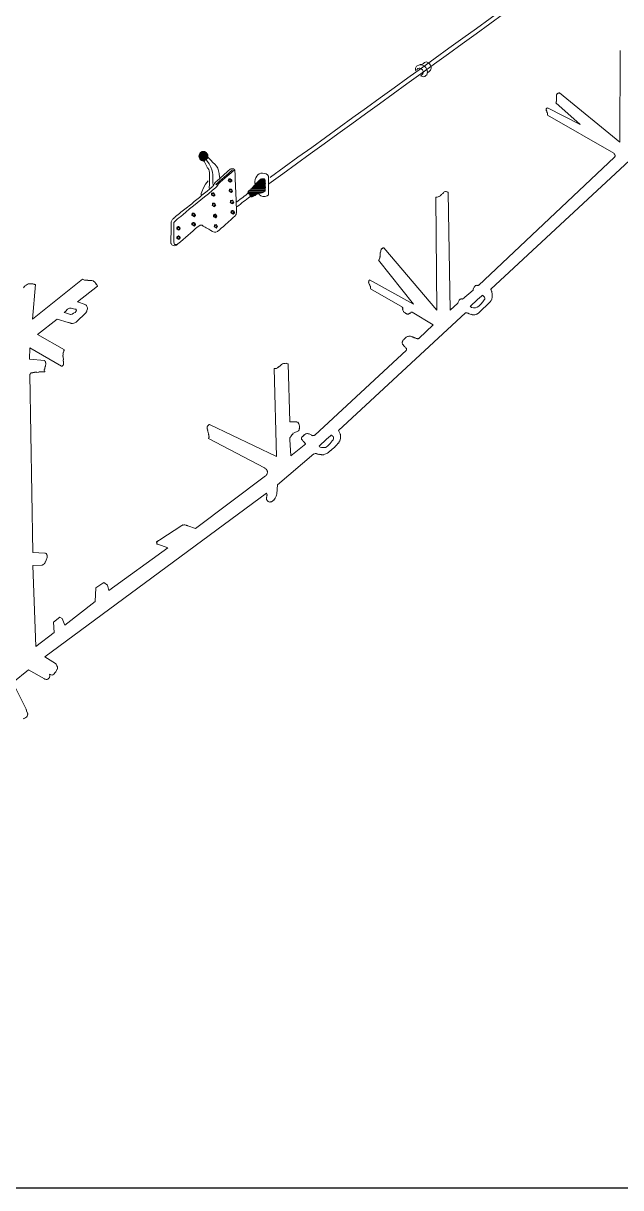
# Model space of a CAD drawing. Extents: x 0 to 593, y 0 to 274.
# Drawn here: x 113.7 to 183.6, y 0 to 136.5 of the extents above; entities that cross this region are included whole.
import ezdxf

# ---------------------------------------------------------------- set-up
doc = ezdxf.new("R2010")
doc.units = 0
doc.header["$LTSCALE"] = 0.3
doc.header["$MEASUREMENT"] = 0
doc.layers.add('1', color=1, linetype='CONTINUOUS')
doc.layers.add('TB Border', color=9, linetype='CONTINUOUS')

msp = doc.modelspace()

# ---------------------------------------------------------------- linework, layer by layer
at = {"layer": '1', "color": 41, "lineweight": 13}
for points in [[(142.41, 117.66), (142.44, 117.66, -0.000077), (245.94, 192.59), (245.97, 192.59)], [(142.57, 118.39), (142.63, 118.44, -0.000109), (245.52, 192.84), (245.54, 192.86)], [(132.61, 114.7), (133.4, 115.33, -0.008682), (135.8, 117.29), (135.86, 117.33), (135.89, 117.38), (135.91, 117.38), (135.93, 117.42), (136, 117.53), (136.08, 117.69), (136.15, 117.8), (136.24, 117.89), (136.35, 117.98), (137.55, 119.05), (137.72, 119.22), (137.84, 119.31), (137.9, 119.36), (137.99, 119.4), (138.08, 119.43), (138.26, 119.43), (138.32, 119.4), (138.39, 119.34), (138.43, 119.27), (138.46, 119.2), (138.46, 119.05), (138.48, 118.87, 0.006698), (138.62, 115.52), (138.62, 115.19), (138.65, 114.9)], [(140.24, 116.14), (140.22, 116.14, 0.003596), (138.73, 114.99), (138.71, 114.96)], [(135.79, 112.09), (135.77, 112.11), (135.74, 112.11), (135.74, 112.14), (135.65, 112.18), (135.54, 112.25), (135.39, 112.34), (135.08, 112.49), (134.97, 112.56), (134.88, 112.62), (134.83, 112.64), (134.74, 112.71), (134.61, 112.8), (134.48, 112.82), (134.39, 112.8), (134.3, 112.75), (134.19, 112.69), (134.17, 112.67), (134.14, 112.67, -0.006003), (131.79, 110.62), (131.68, 110.53), (131.64, 110.46), (131.62, 110.46), (131.51, 110.42), (131.42, 110.39), (131.22, 110.42), (131.06, 110.5), (131.02, 110.59), (131, 110.66), (130.97, 110.7), (130.97, 111.13), (130.99, 112.12), (130.99, 112.97), (131.01, 113.1), (131.01, 113.21), (131.06, 113.37), (131.14, 113.5), (131.21, 113.57), (131.3, 113.64), (131.32, 113.66), (131.37, 113.68)]]:
    msp.add_lwpolyline(points, format="xyb", dxfattribs=at)
for points in [[(176.49, 128.31), (183.55, 122.54), (183.59, 133.26)], [(183.56, 133.26), (183.63, 133.26)], [(161.45, 131.21), (161.43, 131.32), (161.36, 131.56), (161.21, 131.76), (161.12, 131.85), (160.9, 131.94), (160.79, 131.92), (160.7, 131.87), (160.65, 131.87), (160.63, 131.83), (160.56, 131.78), (160.43, 131.67), (160.36, 131.63), (160.16, 131.63), (159.99, 131.58), (159.81, 131.49), (159.74, 131.43), (159.61, 131.2), (159.59, 131.07), (159.59, 130.94), (159.61, 130.94), (159.63, 130.96), (159.79, 131.07), (159.85, 131.14), (159.9, 131.16), (159.9, 131.18), (159.94, 131.18), (160.03, 131.2), (160.12, 131.2), (160.28, 131.14), (160.41, 131.01), (160.5, 130.85), (160.52, 130.7), (160.5, 130.61), (160.46, 130.54), (160.43, 130.52), (160.43, 130.5), (160.41, 130.5), (160.37, 130.45), (160.26, 130.36), (160.21, 130.32), (160.39, 130.23), (160.57, 130.21), (160.7, 130.25), (160.83, 130.34), (160.92, 130.45), (160.97, 130.54), (160.97, 130.59), (160.99, 130.63), (160.99, 130.65), (161.05, 130.7), (161.17, 130.79)], [(176.36, 128.31), (176.34, 128.31), (176.29, 128.29)], [(176.43, 128.29), (176.36, 128.29)], [(176.47, 128.31), (176.43, 128.31)], [(175.05, 126.56), (178.88, 124.63), (176.05, 127.14)], [(176.03, 127.14), (176.05, 127.16), (176.07, 127.2), (176.1, 127.23), (176.1, 127.25)], [(176.1, 127.27), (176.1, 127.29), (176.12, 127.31)], [(176.14, 128.09), (176.12, 128.05), (176.12, 128.03)], [(176.12, 127.54), (176.12, 127.65)], [(176.12, 127.38), (176.12, 127.47)], [(176.12, 127.29), (176.14, 127.34), (176.14, 127.36)], [(176.16, 128.14), (176.16, 128.11), (176.14, 128.09)], [(176.14, 128.03), (176.14, 127.94)], [(176.14, 127.94), (176.14, 127.8)], [(176.14, 127.8), (176.14, 127.65)], [(176.14, 127.47), (176.14, 127.54)], [(176.18, 128.2), (176.16, 128.18), (176.16, 128.14)], [(176.32, 128.27), (176.25, 128.25), (176.18, 128.18)], [(174.94, 126.49), (174.92, 126.47), (174.9, 126.42)], [(174.9, 126.45), (174.9, 126.4)], [(174.9, 126.4), (174.9, 126.36)], [(174.92, 126.36), (174.92, 126.33), (174.94, 126.31)], [(174.92, 126.31), (174.92, 126.29), (174.94, 126.27)], [(174.92, 126.27), (174.94, 126.22), (174.97, 126.2)], [(174.97, 126.51), (174.97, 126.49), (174.94, 126.49)], [(174.99, 126.51), (174.97, 126.49)], [(174.97, 126.2), (174.99, 126.16), (174.99, 126.14)], [(175.03, 126.53), (174.99, 126.53)], [(175.03, 126.02), (175.01, 126.07), (174.99, 126.11)], [(175.03, 125.96), (175.03, 126), (175.01, 126.02)], [(175.08, 126.53), (175.03, 126.53)], [(175.08, 125.89), (175.06, 125.91), (175.06, 125.96)], [(175.08, 125.8), (175.08, 125.85), (175.08, 125.87), (175.06, 125.89)], [(175.06, 125.69), (175.08, 125.71), (175.08, 125.76)], [(182.84, 121.25), (175.06, 125.69)], [(175.08, 125.74), (175.08, 125.78)], [(186.83, 122.39), (168.42, 105.31)], [(134.26, 121.06), (134.23, 120.9), (134.26, 120.75)], [(134.81, 120.37), (134.83, 120.33), (134.88, 120.22), (134.97, 120.08), (135.06, 119.93), (135.21, 119.62), (135.26, 119.51), (135.28, 119.49), (135.39, 119.33), (135.44, 119.17), (135.48, 119), (135.48, 118.73)], [(135.1, 120.48), (135.12, 120.44)], [(135.21, 120.62), (135.28, 120.75), (135.3, 120.91), (135.28, 121.06), (135.21, 121.19)], [(135.3, 120.77), (135.34, 120.73)], [(182.93, 120.78), (166.98, 105.75), (166.94, 105.78), (166.91, 105.78)], [(182.97, 121.03), (182.97, 121.05), (182.95, 121.07), (182.95, 121.09), (182.93, 121.11), (182.91, 121.14), (182.88, 121.16), (182.86, 121.2), (182.84, 121.23)], [(182.86, 121.23), (182.84, 121.23)], [(182.93, 120.78), (182.95, 120.8), (182.97, 120.85), (182.97, 120.87), (183, 120.91), (183, 121.03)], [(138.17, 119.27), (138.15, 119.27)], [(138.19, 119.09), (138.28, 119.18), (138.37, 119.25), (138.41, 119.29)], [(142.22, 116.26), (142.39, 116.37), (142.39, 117.06), (142.41, 117.46), (142.41, 118.57), (142.26, 118.73), (142.1, 118.81), (141.92, 118.88)], [(135.31, 118), (135.02, 117.6), (134.78, 117.17), (134.58, 116.73), (134.51, 116.53), (134.49, 116.35)], [(135.91, 117.4), (135.91, 117.38)], [(136.24, 117.58), (136.22, 117.58), (136.22, 117.56), (136.24, 117.56), (136.37, 117.53), (136.42, 117.51), (136.44, 117.51)], [(136.22, 117.22), (136.35, 117.36), (136.42, 117.47)], [(136.64, 118.42), (136.64, 118.4)], [(137.99, 117.89), (137.95, 117.85), (137.86, 117.89), (137.84, 117.89), (137.82, 117.91), (137.77, 117.94), (137.75, 117.96), (137.77, 118.05), (137.77, 118.07), (137.79, 118.11), (137.79, 118.16), (137.82, 118.16), (137.9, 118.18), (137.99, 118.18), (138.02, 118.2), (138.02, 118.16)], [(140.73, 117.48), (140.62, 117.34), (140.53, 117.23)], [(140.84, 117.54), (140.79, 117.5), (140.75, 117.46)], [(140.81, 117.57), (141.17, 117.92), (141.35, 118.1)], [(140.81, 117.94), (140.81, 117.77), (140.84, 117.59)], [(141.52, 118.24), (141.44, 118.17), (141.35, 118.12)], [(141.68, 118.26), (141.55, 118.21)], [(141.79, 118.26), (141.66, 118.26)], [(141.92, 118.19), (141.88, 118.24), (141.81, 118.26)], [(141.99, 118.08), (141.97, 118.15), (141.95, 118.19)], [(141.99, 117.9), (141.99, 118.01), (141.99, 118.08)], [(142.01, 117.37), (142.01, 117.5), (141.99, 117.64)], [(142.01, 117.9), (142.01, 117.77), (142.04, 117.64)], [(142.04, 117.19), (142.04, 117.28), (142.01, 117.37)], [(135.46, 117.22), (135.46, 117.15)], [(140, 116.7), (139.97, 116.68), (139.97, 116.65)], [(140.04, 116.79), (140.02, 116.77), (140, 116.72)], [(140, 116.63), (140, 116.57)], [(140.08, 116.5), (140.04, 116.52), (140, 116.52)], [(140.02, 116.59), (140.02, 116.57), (140.04, 116.54)], [(140.08, 116.81), (140.06, 116.79), (140.04, 116.77)], [(140.13, 116.65), (140.06, 116.61)], [(140.33, 117.01), (140.17, 116.9), (140.13, 116.88), (140.08, 116.83)], [(140.22, 116.34), (140.22, 116.37), (140.2, 116.39), (140.15, 116.43), (140.08, 116.48)], [(140.24, 116.23), (140.24, 116.28), (140.22, 116.32)], [(140.29, 116.26), (140.29, 116.21), (140.31, 116.17)], [(140.31, 117.03), (140.35, 117.06), (140.39, 117.1)], [(140.31, 116.17), (140.31, 116.14), (140.33, 116.14)], [(140.33, 116.14), (140.4, 116.14)], [(140.4, 116.14), (140.44, 116.17), (140.49, 116.17)], [(140.42, 117.08), (140.46, 117.1), (140.48, 117.14)], [(140.46, 117.14), (140.48, 117.17), (140.5, 117.21)], [(140.51, 116.17), (140.57, 116.19), (140.64, 116.23)], [(140.62, 116.23), (140.68, 116.26), (140.75, 116.3)], [(140.77, 116.28), (140.84, 116.3), (140.91, 116.35)], [(140.91, 116.37), (141.13, 116.5)], [(141.13, 116.48), (141.19, 116.5), (141.24, 116.55), (141.28, 116.41)], [(141.24, 116.55), (141.44, 116.57), (141.64, 116.61), (141.82, 116.7), (141.99, 116.82)], [(141.97, 116.82), (141.99, 116.82)], [(141.99, 116.93), (142.02, 116.97), (142.02, 117.04)], [(141.99, 116.86), (142.02, 116.88), (142.02, 116.9)], [(141.99, 116.84), (141.99, 116.86), (142.02, 116.88)], [(142.02, 117.04), (142.01, 117.19)], [(155.89, 110.14), (162.12, 102.85), (162, 116.09)], [(162, 116.11), (162.16, 116.11), (162.25, 116.13), (162.33, 116.16), (162.4, 116.18), (162.45, 116.22), (162.51, 116.29)], [(162.51, 116.27), (162.56, 116.31), (162.58, 116.36)], [(162.6, 116.36), (162.65, 116.4), (162.69, 116.42)], [(162.8, 116.53), (162.73, 116.49), (162.69, 116.42)], [(162.89, 116.62), (162.84, 116.58), (162.8, 116.53)], [(162.93, 116.69), (162.91, 116.67), (162.87, 116.62)], [(163, 116.73), (162.98, 116.71), (162.96, 116.69)], [(163.11, 116.76), (163.02, 116.71)], [(163.22, 116.76), (163.11, 116.76)], [(163.31, 116.71), (163.22, 116.76)], [(163.38, 116.67), (163.29, 116.71)], [(164.56, 103.66), (163.68, 102.86), (163.42, 116.65), (163.4, 116.67), (163.35, 116.69)], [(138.13, 115.74), (138.15, 115.74), (138.18, 115.72), (138.2, 115.67), (138.22, 115.61), (138.24, 115.56), (138.27, 115.54), (138.2, 115.47), (138.18, 115.47), (138.16, 115.43), (138.11, 115.41), (138.09, 115.38), (138.02, 115.43), (138, 115.45), (137.96, 115.47), (137.91, 115.49), (137.93, 115.58)], [(138.69, 115.54), (138.62, 115.5), (138.62, 115.47)], [(131.68, 113.5), (131.88, 113.66), (132.12, 113.84), (132.39, 114.08), (132.72, 114.35)], [(138.4, 113.83), (138.29, 113.74), (138.16, 113.63), (138.14, 113.59), (138.12, 113.59), (138.09, 113.56)], [(131.3, 112.68), (131.3, 112.9)], [(136.72, 112.34), (136.68, 112.27), (136.65, 112.25)], [(131.64, 110.55), (131.51, 110.53), (131.4, 110.55), (131.33, 110.64)], [(155.45, 109.1), (155.47, 109.14), (155.47, 109.19), (155.47, 109.3)], [(155.49, 109.59), (155.49, 109.3)], [(155.53, 109.81), (155.53, 109.77), (155.51, 109.72)], [(155.53, 109.72), (155.51, 109.65), (155.51, 109.59)], [(155.56, 109.9), (155.53, 109.85), (155.53, 109.81)], [(155.62, 110.03), (155.6, 109.99), (155.58, 109.92)], [(155.73, 110.1), (155.67, 110.05), (155.62, 110.01)], [(155.82, 110.1), (155.78, 110.1), (155.73, 110.08)], [(155.87, 110.14), (155.82, 110.14), (155.8, 110.12)], [(155.91, 110.14), (155.87, 110.14)], [(155.29, 108.72), (159.37, 103.56), (154.23, 106.39), (154.23, 106.37), (154.21, 106.37)], [(155.27, 108.74), (155.34, 108.79), (155.38, 108.85)], [(155.38, 108.83), (155.43, 108.92)], [(155.4, 108.92), (155.42, 108.97), (155.42, 108.99)], [(155.45, 109.01), (155.45, 109.05), (155.47, 109.1)], [(115.09, 105.87), (114.76, 101.8), (120.59, 106.48)], [(120.59, 106.5), (120.68, 106.44), (120.77, 106.39), (120.84, 106.37), (120.9, 106.35)], [(113.69, 105.46), (113.78, 105.6)], [(113.84, 105.66), (113.82, 105.62), (113.78, 105.58)], [(114, 105.8), (113.91, 105.75), (113.84, 105.66)], [(114.22, 105.91), (114.11, 105.86), (114, 105.8)], [(114.31, 105.95), (114.26, 105.93), (114.22, 105.93)], [(114.46, 105.95), (114.4, 105.95), (114.33, 105.93)], [(114.6, 105.95), (114.44, 105.95)], [(114.78, 105.93), (114.69, 105.93), (114.6, 105.95)], [(114.95, 105.89), (114.86, 105.91), (114.75, 105.93)], [(115.09, 105.85), (115, 105.87), (114.93, 105.89)], [(120.91, 103.53), (120.02, 103.84), (122.35, 105.66), (122.35, 105.69), (122.33, 105.71)], [(120.88, 106.37), (120.93, 106.35), (120.95, 106.35), (121.06, 106.35), (121.24, 106.35)], [(121.41, 106.33), (121.24, 106.33)], [(121.57, 106.33), (121.44, 106.33)], [(121.72, 106.31), (121.66, 106.31), (121.59, 106.33)], [(122.1, 106.08), (122.01, 106.17), (121.92, 106.22), (121.84, 106.28), (121.72, 106.31)], [(122.19, 105.95), (122.13, 106.02), (122.08, 106.08)], [(122.26, 105.84), (122.21, 105.89), (122.17, 105.95)], [(122.35, 105.73), (122.3, 105.8), (122.28, 105.86)], [(154.17, 106.3), (154.14, 106.25), (154.12, 106.19)], [(154.12, 106.19), (154.12, 106.1)], [(154.12, 106.1), (154.14, 106.08), (154.14, 106.03)], [(154.19, 106.37), (154.17, 106.34), (154.14, 106.3)], [(154.14, 106.03), (154.14, 105.99), (154.17, 105.97)], [(154.17, 105.94), (154.19, 105.92), (154.19, 105.88)], [(154.21, 105.9), (154.23, 105.88), (154.23, 105.83)], [(154.32, 105.39), (154.35, 105.43), (154.35, 105.48), (154.35, 105.54), (154.32, 105.57), (154.32, 105.59), (154.32, 105.63), (154.3, 105.65), (154.28, 105.7), (154.28, 105.72), (154.26, 105.79), (154.23, 105.83)], [(158.08, 103.22), (154.35, 105.37)], [(166.36, 105.2), (165.12, 104.13), (165.1, 104.15)], [(166.4, 105.44), (166.38, 105.33), (166.36, 105.2)], [(166.54, 105.64), (166.47, 105.55), (166.43, 105.46)], [(166.8, 105.77), (166.71, 105.75), (166.65, 105.73), (166.58, 105.69), (166.54, 105.64)], [(166.94, 105.75), (166.8, 105.75)], [(168.47, 105.22), (168.45, 105.27), (168.42, 105.31)], [(168.51, 105.07), (168.49, 105.14), (168.47, 105.22)], [(168.54, 104.98), (168.54, 105.05), (168.51, 105.09)], [(164.74, 104.02), (164.67, 103.95), (164.59, 103.77), (164.56, 103.66)], [(164.83, 104.13), (164.76, 104.08), (164.74, 104.04)], [(164.9, 104.15), (164.85, 104.13), (164.83, 104.1)], [(164.96, 104.17), (164.92, 104.15), (164.9, 104.15)], [(165.1, 104.15), (165.03, 104.17), (164.94, 104.17)], [(166.16, 103.18), (166.08, 103.24), (166.03, 103.29), (166.89, 104.11), (167.34, 104.51), (167.4, 104.58), (167.43, 104.6), (167.49, 104.58), (167.58, 104.51)], [(168.41, 103.85), (166.97, 102.49)], [(168.38, 103.87), (168.41, 103.89), (168.43, 103.91)], [(168.43, 103.91), (168.45, 103.96), (168.49, 104)], [(168.47, 104), (168.52, 104.07), (168.54, 104.14)], [(168.58, 104.74), (168.54, 105)], [(168.54, 104.11), (168.56, 104.22), (168.58, 104.31)], [(168.58, 104.34), (168.6, 104.54), (168.6, 104.74)], [(119.96, 101.53), (120.96, 102.48), (121, 102.55), (121.07, 102.64)], [(121.02, 103.44), (120.89, 103.53)], [(121.16, 103.22), (121.13, 103.28), (121.11, 103.33), (121.07, 103.4), (121.02, 103.44)], [(121.07, 102.62), (121.11, 102.71), (121.13, 102.77)], [(121.13, 102.82), (121.18, 103)], [(121.18, 102.97), (121.18, 103.11), (121.16, 103.22)], [(165.48, 102.53), (150.59, 88.73), (150.79, 88.37)], [(158.1, 103.18), (158.06, 103.22)], [(158.1, 103.04), (158.1, 103.09)], [(158.1, 102.93), (158.1, 102.89)], [(158.13, 103.09), (158.13, 103.13), (158.13, 103.18)], [(158.13, 103.04), (158.13, 102.98)], [(158.13, 102.98), (158.13, 102.93)], [(158.13, 102.89), (158.13, 102.87)], [(158.13, 102.84), (158.15, 102.78), (158.19, 102.69)], [(158.19, 102.71), (158.22, 102.69), (158.24, 102.64)], [(158.24, 102.62), (158.33, 102.58)], [(158.31, 102.58), (158.35, 102.56), (158.37, 102.53)], [(158.39, 102.53), (158.42, 102.51), (158.44, 102.49)], [(158.44, 102.49), (158.48, 102.47), (158.51, 102.45)], [(158.51, 102.45), (158.55, 102.42), (158.57, 102.42)], [(158.57, 102.42), (158.59, 102.42), (158.64, 102.4)], [(158.64, 102.4), (158.66, 102.38), (158.68, 102.38)], [(158.71, 102.38), (158.75, 102.38)], [(158.75, 102.38), (158.82, 102.38)], [(158.82, 102.42), (158.84, 102.42), (158.88, 102.45)], [(158.88, 102.45), (158.91, 102.47), (158.93, 102.49)], [(158.95, 102.47), (158.97, 102.49), (158.99, 102.51)], [(159.04, 102.54), (158.99, 102.49)], [(159.22, 102.62), (159.15, 102.62), (159.1, 102.6), (159.08, 102.58), (159.06, 102.56)], [(159.08, 102.58), (159.06, 102.58), (159.06, 102.56)], [(159.98, 99.52), (161.68, 101.14), (159.22, 102.62)], [(165.57, 102.55), (165.52, 102.55), (165.48, 102.53)], [(165.72, 102.51), (165.68, 102.51), (165.63, 102.53), (165.61, 102.55), (165.59, 102.55), (165.54, 102.55)], [(165.7, 102.53), (165.9, 102.44), (166.12, 102.35)], [(166.12, 102.38), (166.19, 102.35), (166.26, 102.33)], [(166.7, 102.33), (166.77, 102.38), (166.85, 102.42)], [(166.85, 102.4), (166.92, 102.47), (166.99, 102.51)], [(167.32, 103.62), (167.03, 103.33)], [(118.92, 101.39), (117.65, 101.81), (115.35, 99.98), (118.48, 98.19)], [(118.92, 101.41), (118.98, 101.39), (119.07, 101.37)], [(119.07, 101.37), (119.14, 101.35), (119.21, 101.35)], [(119.23, 101.33), (119.27, 101.3), (119.32, 101.3)], [(119.32, 101.3), (119.45, 101.3)], [(119.45, 101.3), (119.58, 101.33), (119.72, 101.37), (119.85, 101.44), (119.94, 101.53)], [(166.26, 102.31), (166.34, 102.31), (166.41, 102.29)], [(166.41, 102.29), (166.54, 102.29), (166.68, 102.33)], [(158.53, 99.67), (158.4, 99.58)], [(158.67, 99.76), (158.53, 99.67)], [(158.96, 99.8), (158.82, 99.8), (158.76, 99.78), (158.67, 99.76)], [(159.09, 99.78), (159.02, 99.8), (158.96, 99.8)], [(159.25, 99.72), (159.18, 99.74), (159.09, 99.76)], [(159.36, 99.67), (159.31, 99.69), (159.25, 99.72)], [(159.49, 99.58), (159.42, 99.63), (159.36, 99.67)], [(159.51, 99.63), (159.58, 99.61), (159.65, 99.56)], [(118.13, 96.28), (114.44, 98.43), (114.4, 97.09), (116.15, 96.97)], [(158.05, 99.14), (158.05, 98.98)], [(158.05, 98.98), (158.09, 98.89)], [(158.09, 99.2), (158.07, 99.16), (158.07, 99.11)], [(158.14, 99.27), (158.11, 99.25), (158.09, 99.22)], [(158.09, 98.89), (158.09, 98.85), (158.11, 98.83)], [(158.18, 99.36), (158.16, 99.31), (158.14, 99.29)], [(158.14, 98.83), (158.16, 98.78), (158.2, 98.74)], [(158.27, 99.45), (158.22, 99.4), (158.18, 99.34)], [(158.2, 98.71), (158.25, 98.67), (158.29, 98.63)], [(158.31, 99.49), (158.25, 99.43)], [(158.29, 98.63), (158.34, 98.6), (158.38, 98.56)], [(158.4, 99.58), (158.36, 99.54), (158.34, 99.49)], [(158.54, 98.34), (158.54, 98.36), (158.52, 98.38), (158.49, 98.4), (158.47, 98.45), (158.4, 98.49), (158.36, 98.56)], [(158.54, 98.29), (158.54, 98.32), (158.52, 98.34)], [(158.54, 98.2), (158.56, 98.23), (158.56, 98.27)], [(158.58, 98.27), (158.58, 98.29), (158.56, 98.29)], [(159.62, 99.56), (159.69, 99.54), (159.73, 99.52), (159.8, 99.52)], [(159.8, 99.5), (159.85, 99.5), (159.89, 99.5), (159.93, 99.52)], [(159.93, 99.5), (159.96, 99.52)], [(116.24, 96.83), (116.2, 96.9), (116.13, 96.97)], [(118.33, 97.9), (118.33, 97.84), (118.3, 97.77)], [(118.3, 97.57), (118.31, 97.42)], [(118.33, 97.77), (118.33, 97.59)], [(118.35, 96.88), (118.35, 96.95), (118.33, 97.02)], [(118.35, 97.42), (118.35, 97.26), (118.37, 97.15), (118.37, 97.04)], [(118.41, 98.04), (118.37, 97.9)], [(118.48, 98.19), (118.44, 98.13), (118.39, 98.04)], [(147.82, 88.21), (158.54, 98.16)], [(158.54, 98.16), (158.56, 98.16), (158.56, 98.18)], [(114.98, 95.56), (114.89, 95.54), (114.8, 95.54)], [(115.27, 95.59), (115.11, 95.59), (114.98, 95.59)], [(115.49, 95.57), (115.27, 95.56)], [(115.49, 95.61), (115.85, 95.61)], [(115.85, 95.61), (115.96, 95.61)], [(115.93, 95.61), (116.04, 95.61)], [(116.04, 95.61), (116.11, 95.61)], [(116.11, 95.61), (116.13, 95.61), (116.18, 95.63)], [(116.13, 95.88), (116.13, 95.77)], [(116.2, 96.06), (116.18, 96.01), (116.18, 95.97), (116.16, 95.92), (116.16, 95.88)], [(116.16, 95.77), (116.18, 95.7), (116.2, 95.61)], [(116.2, 96.08), (116.24, 96.19), (116.24, 96.23), (116.27, 96.28)], [(116.31, 96.72), (116.26, 96.79), (116.24, 96.83)], [(116.27, 96.28), (116.27, 96.32), (116.29, 96.37)], [(116.31, 96.48), (116.31, 96.61), (116.29, 96.72)], [(116.29, 96.37), (116.29, 96.41), (116.31, 96.48)], [(118.13, 96.3), (118.2, 96.3)], [(118.17, 96.28), (118.22, 96.28)], [(118.22, 96.3), (118.29, 96.35), (118.33, 96.39)], [(118.33, 96.39), (118.35, 96.42), (118.35, 96.44)], [(118.4, 96.68), (118.37, 96.77), (118.37, 96.86)], [(118.37, 96.44), (118.4, 96.48), (118.4, 96.51)], [(118.4, 96.59), (118.4, 96.68)], [(118.4, 96.53), (118.4, 96.59)], [(135.49, 89.46), (143.34, 85.69), (143.07, 96.03)], [(143.07, 96.03), (143.11, 96.03), (143.16, 96.01)], [(143.13, 96.01), (143.24, 96.01), (143.33, 96.03)], [(143.36, 96.06), (143.44, 96.1), (143.49, 96.15), (143.53, 96.17), (143.56, 96.21)], [(143.78, 96.37), (143.58, 96.17)], [(143.93, 96.48), (143.87, 96.44), (143.78, 96.37)], [(144.35, 96.61), (144.24, 96.61), (144.13, 96.59), (144.04, 96.55), (143.93, 96.5)], [(144.49, 96.62), (144.35, 96.61)], [(144.6, 96.57), (144.55, 96.59), (144.49, 96.59)], [(144.69, 96.55), (144.64, 96.55), (144.6, 96.57)], [(144.71, 96.57), (144.9, 89.75), (145.73, 89.76)], [(114.42, 95.32), (114.79, 74.45), (116.21, 74.38)], [(114.51, 95.43), (114.47, 95.36), (114.45, 95.3)], [(114.69, 95.52), (114.67, 95.5), (114.62, 95.5), (114.58, 95.5), (114.56, 95.47), (114.54, 95.45), (114.49, 95.43)], [(114.8, 95.52), (114.74, 95.52), (114.69, 95.5)], [(135.2, 89.2), (135.2, 89.11)], [(135.2, 89.11), (135.2, 89.02)], [(135.36, 89.38), (135.31, 89.33), (135.27, 89.29), (135.25, 89.24), (135.22, 89.18)], [(135.22, 89.04), (135.22, 88.98), (135.25, 88.93)], [(135.22, 88.93), (135.25, 88.84), (135.27, 88.78)], [(135.25, 88.75), (135.27, 88.69), (135.29, 88.64)], [(135.42, 89.42), (135.4, 89.4), (135.36, 89.38)], [(135.47, 89.46), (135.45, 89.46), (135.42, 89.44)], [(145.79, 89.71), (145.75, 89.73), (145.7, 89.73)], [(145.86, 89.69), (145.84, 89.71), (145.81, 89.71)], [(145.9, 89.65), (145.88, 89.67), (145.86, 89.69)], [(145.93, 89.54), (145.88, 89.62)], [(145.88, 88.69), (145.91, 88.71)], [(145.91, 88.71), (145.93, 88.74), (145.93, 88.76)], [(145.97, 89.42), (145.95, 89.49), (145.93, 89.54)], [(145.95, 88.76), (145.95, 88.78), (145.97, 88.8)], [(145.97, 88.78), (145.99, 88.82), (145.99, 88.87)], [(146.04, 89), (146.04, 89.22), (145.99, 89.45)], [(145.99, 88.89), (145.99, 88.94), (146.02, 89)], [(135.27, 88.64), (135.31, 88.55), (135.34, 88.47)], [(135.36, 88.33), (135.36, 88.4), (135.34, 88.47)], [(135.36, 87.8), (135.38, 87.84), (135.38, 87.89)], [(135.4, 88.04), (135.4, 88.13), (135.4, 88.24), (135.38, 88.29), (135.38, 88.33)], [(141.94, 84.37), (135.38, 87.8)], [(135.4, 87.91), (135.43, 87.95), (135.43, 87.98)], [(135.43, 87.95), (135.43, 88.04)], [(144.89, 87.89), (144.89, 87.8)], [(144.89, 87.69), (145.02, 85.76), (146.58, 87.01)], [(144.95, 88), (144.93, 87.93), (144.91, 87.89)], [(144.91, 87.78), (144.91, 87.69)], [(145.04, 88.09), (145, 88.05), (144.95, 87.98)], [(145.04, 88.11), (145.09, 88.16), (145.11, 88.18), (145.11, 88.2), (145.13, 88.25), (145.17, 88.27)], [(145.17, 88.27), (145.2, 88.29), (145.22, 88.31)], [(145.22, 88.29), (145.24, 88.31), (145.26, 88.36)], [(145.24, 88.38), (145.26, 88.4), (145.28, 88.42)], [(145.91, 88.69), (145.31, 88.42)], [(146.26, 87.92), (146.24, 87.89), (146.24, 87.87)], [(146.26, 87.87), (146.24, 87.85), (146.24, 87.83)], [(146.24, 87.83), (146.24, 87.76)], [(146.24, 87.76), (146.26, 87.72), (146.26, 87.69)], [(146.28, 87.94), (146.26, 87.92), (146.26, 87.89)], [(146.26, 87.72), (146.29, 87.69), (146.31, 87.67)], [(146.35, 88), (146.31, 87.98), (146.28, 87.94)], [(146.31, 87.67), (146.33, 87.65), (146.37, 87.6)], [(146.42, 88.09), (146.37, 88.05), (146.33, 88)], [(146.35, 87.6), (146.4, 87.56), (146.42, 87.54)], [(146.49, 87.45), (146.44, 87.47), (146.4, 87.52)], [(146.53, 88.18), (146.48, 88.14), (146.44, 88.09)], [(146.55, 88.23), (146.51, 88.18)], [(146.51, 87.45), (146.6, 87.36), (146.62, 87.36)], [(146.64, 88.27), (146.62, 88.25), (146.57, 88.23)], [(146.62, 87.36), (146.62, 87.34), (146.64, 87.32)], [(146.71, 88.32), (146.66, 88.29), (146.64, 88.27)], [(146.82, 88.38), (146.75, 88.36), (146.71, 88.34)], [(146.95, 88.38), (146.88, 88.38), (146.82, 88.36)], [(147.04, 88.36), (146.97, 88.38), (146.93, 88.38)], [(147.15, 88.34), (147.11, 88.36), (147.06, 88.36)], [(147.22, 88.3), (147.13, 88.34)], [(147.22, 88.32), (147.33, 88.27), (147.42, 88.23)], [(147.39, 88.21), (147.48, 88.16)], [(147.51, 88.16), (147.53, 88.16), (147.57, 88.14)], [(147.57, 88.16), (147.66, 88.16), (147.73, 88.16), (147.77, 88.19), (147.79, 88.19), (147.82, 88.21)], [(150.59, 87.26), (150.62, 87.3), (150.66, 87.35)], [(150.64, 87.37), (150.68, 87.44), (150.73, 87.53)], [(150.73, 87.5), (150.77, 87.66), (150.81, 87.84)], [(150.79, 88.35), (150.79, 88.37)], [(150.79, 88.33), (150.79, 88.35)], [(150.81, 88.28), (150.79, 88.3)], [(150.84, 88.24), (150.84, 88.26), (150.81, 88.28)], [(150.81, 87.84), (150.81, 87.95), (150.84, 88.04)], [(150.84, 88.15), (150.84, 88.24)], [(150.84, 88.04), (150.84, 88.13)], [(147.71, 86.01), (143.46, 82.38), (143.35, 81.31)], [(146.58, 87.03), (146.62, 87.07), (146.64, 87.07), (146.66, 87.09)], [(146.66, 87.27), (146.64, 87.29), (146.64, 87.32)], [(146.64, 87.27), (146.66, 87.27), (146.66, 87.25), (146.66, 87.23), (146.69, 87.23), (146.69, 87.25)], [(146.64, 87.09), (146.66, 87.12)], [(146.69, 87.14), (146.69, 87.18)], [(146.69, 87.12), (146.69, 87.12)], [(146.71, 87.18), (146.71, 87.21)], [(146.71, 87.12), (146.71, 87.14)], [(148.02, 86.03), (147.98, 86.05), (147.93, 86.05), (147.84, 86.05), (147.78, 86.03), (147.71, 85.99)], [(148.15, 86.01), (148.09, 86.03), (148.04, 86.03)], [(148.27, 85.94), (148.13, 85.99)], [(148.27, 85.99), (148.35, 85.94)], [(148.89, 85.92), (149.11, 86.01)], [(149.11, 86.01), (149.2, 86.06), (149.29, 86.1)], [(149.4, 86.17), (149.31, 86.08)], [(149.38, 86.17), (149.53, 86.3), (149.66, 86.41)], [(149.69, 86.39), (149.77, 86.48), (149.86, 86.55)], [(149.84, 86.55), (150.02, 86.68), (150.17, 86.81)], [(150.17, 86.84), (150.37, 87.04), (150.57, 87.26)], [(148.38, 85.97), (148.42, 85.94), (148.47, 85.94)], [(148.47, 85.94), (148.53, 85.92), (148.6, 85.92)], [(148.58, 85.88), (148.73, 85.88), (148.89, 85.9)], [(132.94, 77.58), (133.85, 77.25), (142.06, 83.42)], [(142.1, 84.22), (142.03, 84.26), (141.99, 84.33), (141.96, 84.35), (141.92, 84.37)], [(142.06, 83.42), (142.1, 83.49), (142.17, 83.55), (142.21, 83.6), (142.23, 83.66), (142.25, 83.75), (142.28, 83.82), (142.28, 83.93), (142.25, 84), (142.23, 84.06), (142.19, 84.11)], [(142.21, 84.11), (142.16, 84.17), (142.12, 84.22)], [(142.15, 81.4), (116.2, 62.22), (117.44, 61.42)], [(142.19, 81.27), (142.19, 81.31), (142.17, 81.33), (142.17, 81.35), (142.15, 81.38), (142.13, 81.4)], [(142.17, 80.89), (142.15, 80.87), (142.15, 80.82)], [(142.17, 81.04), (142.19, 81.07), (142.19, 81.11)], [(142.19, 81.04), (142.19, 81), (142.17, 80.93)], [(142.19, 80.93), (142.17, 80.91), (142.17, 80.87)], [(142.17, 80.82), (142.17, 80.78)], [(142.17, 80.78), (142.17, 80.71)], [(142.17, 80.69), (142.17, 80.67), (142.2, 80.64)], [(142.17, 80.64), (142.2, 80.62), (142.2, 80.6)], [(142.19, 81.24), (142.19, 81.29)], [(142.19, 81.09), (142.19, 81.13), (142.22, 81.15)], [(142.22, 81.18), (142.22, 81.24)], [(142.22, 80.58), (142.24, 80.53), (142.28, 80.49)], [(142.86, 80.45), (142.99, 80.58)], [(143.02, 80.58), (143.11, 80.69), (143.17, 80.82)], [(143.19, 80.82), (143.28, 81.05), (143.33, 81.18), (143.35, 81.31)], [(142.28, 80.51), (142.37, 80.42)], [(142.37, 80.42), (142.42, 80.4), (142.48, 80.38), (142.53, 80.36), (142.6, 80.36)], [(142.57, 80.38), (142.66, 80.38), (142.73, 80.4)], [(142.73, 80.4), (142.8, 80.42), (142.86, 80.47)], [(132.23, 77.62), (129.66, 75.93), (129.64, 75.91)], [(132.28, 77.62), (132.26, 77.62), (132.23, 77.6)], [(132.34, 77.67), (132.32, 77.67), (132.3, 77.64)], [(132.41, 77.69), (132.37, 77.69), (132.32, 77.67)], [(132.61, 77.69), (132.5, 77.69), (132.41, 77.67)], [(132.74, 77.67), (132.61, 77.71)], [(132.85, 77.6), (132.79, 77.62), (132.74, 77.64)], [(132.92, 77.56), (132.9, 77.58), (132.85, 77.6)], [(129.42, 75.42), (130.6, 75), (123.68, 69.98), (123.55, 70.63), (123.12, 70.94), (122.15, 70.29), (122.11, 68.69), (118.52, 65.93), (118.23, 66.73), (117.96, 66.86), (117.21, 66.3), (117.28, 65.06), (115.13, 63.43), (114.79, 72.94), (115.86, 72.98), (115.9, 72.98)], [(129.33, 75.73), (129.28, 75.68)], [(129.31, 75.66), (129.31, 75.64), (129.28, 75.62)], [(129.28, 75.62), (129.28, 75.57), (129.31, 75.53)], [(129.31, 75.53), (129.33, 75.5)], [(129.33, 75.48), (129.37, 75.44)], [(129.42, 75.79), (129.4, 75.77), (129.35, 75.75)], [(129.4, 75.75), (129.35, 75.7)], [(129.35, 75.44), (129.4, 75.44), (129.42, 75.42)], [(129.51, 75.84), (129.46, 75.82), (129.44, 75.79)], [(129.62, 75.91), (129.57, 75.88), (129.51, 75.86)], [(116.39, 74.3), (116.36, 74.34), (116.28, 74.38), (116.21, 74.38)], [(116.28, 73.36), (116.32, 73.45), (116.37, 73.56), (116.41, 73.65), (116.43, 73.76)], [(116.43, 74.25), (116.41, 74.27), (116.39, 74.3)], [(116.43, 74.16), (116.43, 74.18), (116.41, 74.23)], [(116.45, 74.1), (116.45, 74.14), (116.43, 74.16)], [(116.43, 73.76), (116.45, 73.87), (116.45, 73.98)], [(116.48, 73.96), (116.48, 74.07)], [(115.92, 72.98), (115.97, 73.01), (116.01, 73.03)], [(116.01, 73.05), (116.1, 73.1)], [(116.08, 73.12), (116.15, 73.16), (116.19, 73.21)], [(116.19, 73.21), (116.23, 73.3), (116.28, 73.36)], [(117.57, 61.26), (117.51, 61.35), (117.44, 61.42)], [(114.01, 56.08), (112.45, 59.23), (114.29, 60.7), (116.14, 59.64), (116.16, 59.64), (116.2, 59.62)], [(117.07, 60.06), (116.73, 60.2)], [(116.78, 60.06), (116.73, 60.2)], [(117.07, 60.09), (117.16, 60.13)], [(117.13, 60.13), (117.24, 60.2), (117.42, 60.38), (117.49, 60.46)], [(117.49, 60.46), (117.58, 60.6), (117.62, 60.75)], [(117.66, 60.98), (117.66, 61.04), (117.62, 61.18), (117.57, 61.24)], [(117.64, 60.75), (117.66, 60.86), (117.66, 60.98)], [(116.2, 59.62), (116.27, 59.6), (116.36, 59.57)], [(116.36, 59.57), (116.45, 59.57), (116.53, 59.6), (116.6, 59.64), (116.67, 59.71), (116.73, 59.77), (116.76, 59.86)], [(116.76, 59.84), (116.78, 59.95), (116.78, 60.04)], [(114.06, 55.9), (114.03, 55.99), (113.99, 56.06)], [(113.68, 54.95), (113.7, 54.95), (113.7, 54.97)], [(113.7, 54.97), (113.73, 54.99), (113.75, 54.99)], [(113.75, 54.99), (113.84, 55.04)], [(113.82, 55.04), (113.88, 55.06), (113.93, 55.08)], [(113.93, 55.1), (113.97, 55.1), (113.99, 55.13)], [(113.99, 55.1), (114.04, 55.15), (114.08, 55.19)], [(114.12, 55.7), (114.1, 55.79), (114.06, 55.9)], [(114.08, 55.22), (114.13, 55.28), (114.15, 55.35)], [(114.17, 55.57), (114.17, 55.64), (114.15, 55.7)], [(114.15, 55.33), (114.17, 55.39), (114.17, 55.46)], [(114.19, 55.48), (114.19, 55.59)]]:
    msp.add_lwpolyline(points, dxfattribs=at)
for points in [[(134.65, 121.44), (134.94, 121.44), (134.59, 121.44)], [(134.65, 121.44), (134.94, 121.44)], [(134.66, 120.37), (134.83, 120.37), (134.68, 120.37)], [(134.66, 120.37), (134.9, 120.37), (134.83, 120.37)], [(134.79, 121.46), (134.83, 121.46), (134.68, 121.46)], [(134.68, 120.37), (134.83, 120.37), (134.79, 120.37)], [(137.95, 118.25), (137.95, 118.23), (137.97, 118.18), (137.99, 118.14), (138.02, 118.09), (138.04, 118.07), (137.97, 118), (137.95, 117.98), (137.93, 117.96), (137.88, 117.91), (137.86, 117.91), (137.79, 117.96), (137.77, 117.96), (137.68, 118), (137.68, 118.03), (137.7, 118.11), (137.7, 118.14), (137.73, 118.18), (137.73, 118.23), (137.75, 118.23), (137.84, 118.25)], [(141.35, 118.1), (141.97, 118.1), (141.32, 118.1)], [(141.35, 118.1), (141.97, 118.1)], [(141.44, 118.17), (141.95, 118.17)], [(141.44, 118.17), (141.95, 118.17)], [(141.52, 118.21), (141.9, 118.21)], [(141.52, 118.21), (141.9, 118.21)], [(141.59, 118.24), (141.88, 118.24), (141.57, 118.24)], [(141.59, 118.24), (141.88, 118.24)], [(141.68, 118.26), (141.83, 118.26), (141.63, 118.26)], [(141.75, 118.26), (141.79, 118.26), (141.68, 118.26)], [(141.68, 118.26), (141.79, 118.26)], [(141.68, 118.26), (141.79, 118.26)], [(141.68, 118.26), (141.83, 118.26)], [(135.95, 116.6), (135.98, 116.58), (136.02, 116.49), (136.04, 116.42), (136, 116.36), (135.98, 116.33), (135.96, 116.31), (135.91, 116.27), (135.89, 116.27), (135.82, 116.31), (135.8, 116.31), (135.76, 116.33), (135.71, 116.36), (135.73, 116.47), (135.73, 116.53), (135.75, 116.58), (135.78, 116.58), (135.87, 116.6)], [(136.04, 116.56), (136.04, 116.51), (136.11, 116.38), (136.13, 116.36), (135.98, 116.2), (135.96, 116.2), (135.89, 116.24), (135.87, 116.24), (135.78, 116.29), (135.78, 116.31), (135.8, 116.4), (135.8, 116.42), (135.82, 116.47), (135.82, 116.51), (135.84, 116.51), (135.93, 116.53), (136, 116.53)], [(138.02, 117.05), (138.04, 117.03), (138.06, 116.98), (138.09, 116.92), (138.11, 116.87), (138.13, 116.85), (138.06, 116.78), (138.04, 116.78), (138.02, 116.74), (137.97, 116.72), (137.95, 116.69), (137.89, 116.74), (137.86, 116.76), (137.82, 116.78), (137.77, 116.8), (137.8, 116.89), (137.8, 116.92), (137.82, 116.98), (137.82, 117), (137.84, 117.03), (137.93, 117.03), (137.95, 117.05)], [(138.11, 116.98), (138.11, 116.96), (138.15, 116.87), (138.17, 116.81), (138.2, 116.78), (138.13, 116.74), (138.04, 116.65), (137.95, 116.67), (137.93, 116.69), (137.89, 116.72), (137.86, 116.74), (137.84, 116.74), (137.86, 116.85), (137.89, 116.92), (137.89, 116.96), (137.91, 116.96), (138, 116.98)], [(139.97, 116.68), (141.82, 116.68)], [(139.97, 116.68), (141.82, 116.68)], [(139.97, 116.61), (141.64, 116.61)], [(139.97, 116.61), (141.66, 116.61), (141.64, 116.61)], [(140, 116.54), (141.37, 116.55)], [(140, 116.54), (141.44, 116.55), (141.37, 116.55)], [(140, 116.54), (141.24, 116.55)], [(140, 116.54), (141.37, 116.55), (141.24, 116.55)], [(140.02, 116.52), (141.19, 116.52), (140.04, 116.52)], [(140.02, 116.52), (141.19, 116.52)], [(140.04, 116.52), (141.19, 116.52), (140.06, 116.52)], [(140.04, 116.52), (141.19, 116.52)], [(140.06, 116.81), (141.99, 116.82)], [(140.06, 116.81), (141.99, 116.82)], [(140.06, 116.81), (141.97, 116.82)], [(140.06, 116.81), (141.99, 116.82), (141.97, 116.82)], [(140.11, 116.83), (142.02, 116.84), (140.08, 116.83)], [(140.08, 116.83), (141.99, 116.84)], [(140.08, 116.83), (142.02, 116.84), (141.99, 116.84)], [(140.11, 116.83), (142.02, 116.84)], [(140.13, 116.48), (141.13, 116.48)], [(140.13, 116.48), (141.13, 116.48)], [(140.19, 116.9), (142.04, 116.9), (140.17, 116.9)], [(140.19, 116.9), (142.04, 116.9)], [(140.24, 116.34), (140.91, 116.35)], [(140.24, 116.34), (140.91, 116.35)], [(140.31, 116.17), (140.51, 116.17)], [(140.31, 116.17), (140.51, 116.17)], [(140.31, 116.17), (140.49, 116.17)], [(140.31, 116.17), (140.51, 116.17), (140.49, 116.17)], [(140.31, 116.14), (140.46, 116.14)], [(140.31, 116.14), (140.49, 116.14), (140.46, 116.14)], [(140.31, 116.14), (140.44, 116.14)], [(140.31, 116.14), (140.46, 116.14), (140.44, 116.14)], [(140.31, 116.14), (140.42, 116.14)], [(140.31, 116.14), (140.44, 116.14), (140.42, 116.14)], [(140.31, 116.14), (140.42, 116.14)], [(140.31, 116.14), (140.42, 116.14)], [(140.31, 116.14), (140.42, 116.14), (140.4, 116.14)], [(140.31, 116.14), (140.4, 116.14)], [(140.31, 116.14), (140.37, 116.14)], [(140.31, 116.14), (140.4, 116.14), (140.37, 116.14)], [(140.31, 116.14), (140.37, 116.14)], [(140.31, 116.14), (140.37, 116.14)], [(140.31, 116.14), (140.33, 116.14)], [(140.31, 116.14), (140.33, 116.14)], [(140.31, 116.14), (140.33, 116.14)], [(140.31, 116.14), (140.33, 116.14)], [(140.33, 116.14), (140.37, 116.14)], [(140.33, 116.14), (140.33, 116.14)], [(140.33, 116.14), (140.33, 116.14)], [(140.33, 116.14), (140.33, 116.14)], [(136.05, 115.4), (136.07, 115.38), (136.09, 115.33), (136.11, 115.27), (136.14, 115.22), (136.14, 115.2), (135.98, 115.05), (135.89, 115.09), (135.89, 115.11), (135.85, 115.13), (135.8, 115.13), (135.8, 115.16), (135.82, 115.25), (135.82, 115.31), (135.85, 115.36), (135.85, 115.38), (135.98, 115.38), (136.02, 115.4)], [(136.14, 115.33), (136.14, 115.31), (136.16, 115.27), (136.18, 115.2), (136.2, 115.16), (136.22, 115.14), (136.16, 115.07), (136.14, 115.07), (136.11, 115.02), (136.07, 115), (136.05, 114.98), (135.98, 115.02), (135.96, 115.05), (135.87, 115.09), (135.89, 115.2), (135.91, 115.27), (135.91, 115.31), (136.02, 115.31), (136.05, 115.33)], [(138.24, 115.67), (138.24, 115.65), (138.27, 115.61), (138.29, 115.54), (138.31, 115.5), (138.33, 115.47), (138.27, 115.41), (138.24, 115.41), (138.22, 115.36), (138.18, 115.34), (138.18, 115.32), (138.09, 115.36), (138.07, 115.38), (138.02, 115.41), (138, 115.43), (137.98, 115.43), (138, 115.54), (138.02, 115.61), (138.02, 115.65), (138.13, 115.65), (138.16, 115.67)], [(133.67, 114.22), (133.67, 114.2), (133.7, 114.15), (133.74, 114.09), (133.76, 114.04), (133.76, 114.02), (133.7, 113.95), (133.67, 113.95), (133.65, 113.91), (133.61, 113.89), (133.61, 113.86), (133.52, 113.91), (133.5, 113.93), (133.47, 113.95), (133.43, 113.97), (133.43, 114.08), (133.45, 114.13), (133.45, 114.17), (133.47, 114.2), (133.58, 114.2), (133.65, 114.22)], [(133.74, 114.15), (133.76, 114.13), (133.78, 114.09), (133.81, 114.02), (133.83, 113.97), (133.83, 113.95), (133.67, 113.8), (133.59, 113.84), (133.59, 113.86), (133.54, 113.89), (133.5, 113.91), (133.52, 114.02), (133.52, 114.13), (133.63, 114.13), (133.65, 114.15)], [(136.18, 114.09), (136.21, 114.07), (136.23, 114.03), (136.25, 113.96), (136.27, 113.91), (136.27, 113.89), (136.12, 113.74), (136.03, 113.78), (136.03, 113.8), (135.98, 113.8), (135.94, 113.82), (135.94, 113.85), (135.96, 113.94), (135.96, 114), (135.98, 114.05), (135.98, 114.07), (136.12, 114.07), (136.16, 114.09)], [(136.25, 114.03), (136.27, 114), (136.29, 113.96), (136.32, 113.89), (136.34, 113.85), (136.36, 113.83), (136.29, 113.76), (136.27, 113.76), (136.25, 113.71), (136.21, 113.69), (136.18, 113.67), (136.12, 113.71), (136.09, 113.74), (136.01, 113.78), (136.03, 113.87), (136.03, 113.89), (136.05, 113.96), (136.05, 113.98), (136.07, 114), (136.16, 114), (136.18, 114.02)], [(138.25, 114.54), (138.27, 114.52), (138.29, 114.45), (138.34, 114.36), (138.34, 114.34), (138.27, 114.27), (138.27, 114.25), (138.23, 114.23), (138.2, 114.19), (138.18, 114.19), (138, 114.27), (138, 114.3), (138.03, 114.38), (138.02, 114.45), (138.05, 114.5), (138.14, 114.52), (138.18, 114.52), (138.22, 114.54)], [(138.34, 114.47), (138.34, 114.45), (138.36, 114.41), (138.38, 114.34), (138.4, 114.3), (138.43, 114.27), (138.31, 114.16), (138.27, 114.12), (138.25, 114.12), (138.18, 114.16), (138.16, 114.16), (138.07, 114.21), (138.07, 114.23), (138.09, 114.32), (138.09, 114.34), (138.11, 114.39), (138.11, 114.43), (138.14, 114.43), (138.22, 114.45), (138.25, 114.45), (138.29, 114.47)], [(131.9, 112.64), (131.9, 112.62), (131.92, 112.57), (131.95, 112.5), (131.97, 112.46), (131.99, 112.44), (131.92, 112.37), (131.9, 112.37), (131.88, 112.33), (131.84, 112.3), (131.84, 112.28), (131.75, 112.33), (131.72, 112.35), (131.68, 112.35), (131.64, 112.39), (131.66, 112.48), (131.66, 112.5), (131.68, 112.55), (131.68, 112.59), (131.7, 112.61), (131.81, 112.62), (131.86, 112.64)], [(131.97, 112.57), (131.99, 112.55), (132.01, 112.5), (132.03, 112.44), (132.06, 112.39), (132.06, 112.37), (131.99, 112.3), (131.97, 112.3), (131.95, 112.26), (131.9, 112.24), (131.9, 112.22), (131.81, 112.26), (131.77, 112.3), (131.72, 112.33), (131.72, 112.42), (131.75, 112.44), (131.75, 112.53), (131.77, 112.55), (131.86, 112.55), (131.88, 112.57)], [(133.68, 113.13), (133.68, 113.11), (133.7, 113.06), (133.74, 113), (133.77, 112.95), (133.77, 112.93), (133.7, 112.86), (133.68, 112.86), (133.65, 112.82), (133.61, 112.77), (133.52, 112.82), (133.5, 112.82), (133.48, 112.84), (133.43, 112.86), (133.43, 113), (133.45, 113.04), (133.45, 113.09), (133.48, 113.09), (133.57, 113.11), (133.59, 113.11), (133.65, 113.13)], [(133.74, 113.06), (133.77, 113.04), (133.79, 113), (133.81, 112.93), (133.83, 112.89), (133.83, 112.86), (133.68, 112.71), (133.59, 112.75), (133.59, 112.77), (133.54, 112.8), (133.5, 112.82), (133.52, 112.91), (133.52, 113.02), (133.54, 113.04), (133.63, 113.04), (133.65, 113.06)], [(136.27, 112.89), (136.3, 112.85), (136.32, 112.8), (136.34, 112.76), (136.36, 112.72), (136.36, 112.69), (136.3, 112.63), (136.3, 112.6), (136.25, 112.58), (136.23, 112.54), (136.21, 112.54), (136.03, 112.63), (136.03, 112.65), (136.05, 112.74), (136.05, 112.8), (136.07, 112.85), (136.16, 112.87), (136.25, 112.87)], [(136.34, 112.83), (136.36, 112.8), (136.39, 112.74), (136.43, 112.65), (136.43, 112.63), (136.36, 112.56), (136.36, 112.54), (136.32, 112.52), (136.3, 112.47), (136.28, 112.47), (136.21, 112.52), (136.19, 112.52), (136.1, 112.56), (136.1, 112.58), (136.12, 112.67), (136.12, 112.74), (136.14, 112.78), (136.23, 112.8), (136.27, 112.8), (136.32, 112.83)], [(131.9, 111.55), (131.9, 111.53), (131.93, 111.48), (131.95, 111.42), (131.97, 111.37), (131.99, 111.35), (131.93, 111.28), (131.9, 111.26), (131.84, 111.19), (131.75, 111.24), (131.73, 111.24), (131.68, 111.26), (131.66, 111.28), (131.64, 111.3), (131.66, 111.39), (131.66, 111.42), (131.68, 111.46), (131.68, 111.5), (131.7, 111.5), (131.79, 111.53), (131.81, 111.53), (131.86, 111.55)], [(131.97, 111.48), (131.99, 111.46), (132.02, 111.42), (132.04, 111.35), (132.06, 111.31), (132.06, 111.28), (131.99, 111.22), (131.97, 111.22), (131.95, 111.17), (131.9, 111.15), (131.9, 111.13), (131.82, 111.17), (131.77, 111.22), (131.73, 111.24), (131.73, 111.33), (131.75, 111.35), (131.75, 111.44), (131.77, 111.46), (131.88, 111.46), (131.95, 111.48)], [(118.45, 102.57), (118.49, 102.61), (118.6, 102.7), (118.87, 102.95), (119, 103.03), (119.07, 103.1), (119.16, 103.1), (119.27, 103.08), (119.69, 102.97), (119.82, 102.95), (119.87, 102.93), (119.89, 102.86), (119.87, 102.82), (119.85, 102.75), (119.74, 102.59), (119.56, 102.48), (119.38, 102.37), (119.2, 102.35), (119.16, 102.35), (119.09, 102.39), (118.63, 102.52), (118.49, 102.57)], [(148.33, 86.9), (149.19, 87.72), (149.64, 88.12), (149.68, 88.19), (149.73, 88.21), (149.77, 88.19), (149.86, 88.12), (149.95, 88.04), (149.99, 87.95), (150.02, 87.84), (150.02, 87.72), (149.95, 87.64), (149.84, 87.52), (149.62, 87.24), (149.33, 86.95), (149.13, 86.81), (149.09, 86.79), (149.09, 86.77), (149.04, 86.77), (148.91, 86.74), (148.75, 86.74), (148.6, 86.77), (148.46, 86.79), (148.37, 86.83)]]:
    msp.add_lwpolyline(points, close=True, dxfattribs=at)
msp.add_arc((160.17, 130.78), 0.827, 344.7614, 94.8968, dxfattribs=at)
for points in [[(161.17, 130.79), (161.34, 130.94), (161.42, 130.96), (161.45, 131.21)], [(135.21, 121.19), (134.97, 121.58), (134.4, 121.5), (134.26, 121.06)], [(134.26, 120.75), (134.41, 120.3), (134.97, 120.23), (135.21, 120.62)], [(135.12, 120.44), (136.12, 119.07), (135.76, 119.05), (135.91, 117.4)], [(135.34, 120.73), (136.14, 119.83), (136.64, 119.71), (136.64, 118.42)], [(138.15, 119.27), (137.55, 118.7), (136.83, 118.15), (136.24, 117.58)], [(136.42, 117.47), (136.65, 117.88), (137.84, 118.76), (138.19, 119.09)], [(141.92, 118.88), (141.29, 119.09), (140.84, 118.53), (140.81, 117.94)], [(135.48, 118.73), (135.5, 118.21), (135.46, 117.73), (135.46, 117.22)], [(138.02, 118.16), (138.11, 117.99), (138.17, 118.06), (137.99, 117.89)], [(132.72, 114.35), (133.87, 115.32), (135.07, 116.25), (136.22, 117.22)], [(140.06, 116.61), (139.64, 116.25), (139.12, 115.9), (138.69, 115.54)], [(141.28, 116.41), (141.49, 116.14), (141.94, 116.11), (142.22, 116.26)], [(131.37, 113.68), (131.76, 114.03), (132.19, 114.36), (132.61, 114.7)], [(137.93, 115.58), (137.91, 115.79), (138.04, 115.67), (138.13, 115.74)], [(138.65, 114.9), (138.61, 114.54), (138.78, 114.06), (138.4, 113.83)], [(131.3, 112.9), (131.27, 113.24), (131.49, 113.31), (131.68, 113.5)], [(138.09, 113.56), (137.65, 113.17), (137.18, 112.72), (136.72, 112.34)], [(131.33, 110.64), (131.27, 111.28), (131.32, 112.03), (131.3, 112.68)], [(136.65, 112.25), (136.28, 111.98), (136.21, 111.92), (135.79, 112.09)], [(167.58, 104.51), (167.97, 104.13), (167.51, 103.95), (167.32, 103.62)], [(167.03, 103.33), (166.71, 103.07), (166.56, 103.11), (166.16, 103.18)]]:
    msp.add_open_spline(points, degree=3, dxfattribs=at)
for points in [[(134.23, 121.01), (135.3, 120.97), (134.21, 120.97)], [(134.21, 120.97), (135.32, 120.91), (134.21, 120.9)], [(134.21, 120.97), (135.3, 120.97), (135.32, 120.91)], [(134.21, 120.9), (135.32, 120.91), (135.3, 120.86)], [(134.21, 120.9), (135.3, 120.86), (134.21, 120.86)], [(134.21, 120.86), (135.3, 120.82), (134.23, 120.81)], [(134.21, 120.86), (135.3, 120.86), (135.3, 120.82)], [(134.26, 121.13), (135.3, 121.06), (134.23, 121.06)], [(134.23, 121.06), (135.3, 121.02), (134.23, 121.01)], [(134.23, 121.06), (135.3, 121.06), (135.3, 121.02)], [(134.23, 121.01), (135.3, 121.02), (135.3, 120.97)], [(134.23, 120.81), (135.3, 120.82), (135.3, 120.75)], [(134.23, 120.81), (135.3, 120.75), (134.23, 120.75)], [(134.23, 120.75), (135.28, 120.71), (134.26, 120.7)], [(134.23, 120.75), (135.3, 120.75), (135.28, 120.71)], [(134.28, 121.17), (135.28, 121.13), (134.26, 121.13)], [(134.26, 121.13), (135.28, 121.13), (135.3, 121.06)], [(134.26, 120.7), (135.28, 120.71), (135.26, 120.66)], [(134.26, 120.7), (135.26, 120.66), (134.28, 120.66)], [(134.3, 121.21), (135.25, 121.17), (134.28, 121.17)], [(134.28, 121.17), (135.25, 121.17), (135.28, 121.13)], [(134.28, 120.66), (135.23, 120.62), (134.3, 120.62)], [(134.28, 120.66), (135.26, 120.66), (135.23, 120.62)], [(134.32, 121.26), (135.23, 121.22), (134.3, 121.21)], [(134.3, 121.21), (135.23, 121.22), (135.25, 121.17)], [(134.3, 120.62), (135.19, 120.57), (134.32, 120.57)], [(134.3, 120.62), (135.23, 120.62), (135.19, 120.57)], [(134.37, 121.28), (135.19, 121.26), (134.32, 121.26)], [(134.32, 121.26), (135.19, 121.26), (135.23, 121.22)], [(134.32, 120.57), (135.17, 120.53), (134.37, 120.53)], [(134.32, 120.57), (135.19, 120.57), (135.17, 120.53)], [(134.41, 121.33), (135.17, 121.28), (134.37, 121.28)], [(134.37, 121.28), (135.17, 121.28), (135.19, 121.26)], [(134.37, 120.53), (135.12, 120.51), (134.41, 120.5)], [(134.37, 120.53), (135.17, 120.53), (135.12, 120.51)], [(134.45, 121.35), (135.12, 121.33), (134.41, 121.33)], [(134.41, 121.33), (135.12, 121.33), (135.17, 121.28)], [(134.41, 120.5), (135.12, 120.51), (135.08, 120.46)], [(134.41, 120.5), (135.08, 120.46), (134.46, 120.46)], [(134.48, 121.39), (135.08, 121.35), (134.45, 121.35)], [(134.45, 121.35), (135.08, 121.35), (135.12, 121.33)], [(134.46, 120.46), (135.03, 120.44), (134.48, 120.44)], [(134.46, 120.46), (135.08, 120.46), (135.03, 120.44)], [(134.54, 121.42), (135.03, 121.39), (134.48, 121.39)], [(134.48, 121.39), (135.03, 121.39), (135.08, 121.35)], [(134.48, 120.44), (134.99, 120.42), (134.55, 120.42)], [(134.48, 120.44), (135.03, 120.44), (134.99, 120.42)], [(134.59, 121.44), (134.99, 121.42), (134.54, 121.42)], [(134.54, 121.42), (134.99, 121.42), (135.03, 121.39)], [(134.55, 120.42), (134.95, 120.39), (134.59, 120.39)], [(134.55, 120.42), (134.99, 120.42), (134.95, 120.39)], [(134.59, 121.44), (134.94, 121.44), (134.99, 121.42)], [(134.59, 120.39), (134.9, 120.37), (134.66, 120.37)], [(134.59, 120.39), (134.95, 120.39), (134.9, 120.37)], [(134.68, 121.46), (134.9, 121.44), (134.65, 121.44)], [(134.68, 121.46), (134.83, 121.46), (134.9, 121.44)], [(140.73, 117.48), (142.04, 117.37), (140.64, 117.37)], [(140.64, 117.37), (142.04, 117.37), (142.04, 117.21)], [(140.81, 117.57), (142.01, 117.48), (140.73, 117.48)], [(140.73, 117.48), (142.01, 117.48), (142.04, 117.37)], [(140.9, 117.63), (142.01, 117.57), (140.81, 117.57)], [(140.81, 117.57), (142.01, 117.57), (142.01, 117.48)], [(141.17, 117.9), (142.01, 117.64), (140.9, 117.63)], [(140.9, 117.63), (142.01, 117.64), (142.01, 117.57)], [(141.26, 118.01), (141.99, 117.93), (141.17, 117.92)], [(141.17, 117.92), (141.99, 117.93), (141.99, 117.9)], [(141.17, 117.92), (141.99, 117.9), (141.17, 117.9)], [(141.17, 117.9), (141.99, 117.9), (142.01, 117.64)], [(141.3, 118.06), (141.99, 118.01), (141.26, 118.01)], [(141.26, 118.01), (141.99, 118.01), (141.99, 117.93)], [(141.32, 118.1), (141.99, 118.06), (141.3, 118.06)], [(141.3, 118.06), (141.99, 118.06), (141.99, 118.01)], [(141.32, 118.1), (141.97, 118.1), (141.99, 118.06)], [(141.37, 118.12), (141.97, 118.1), (141.35, 118.1)], [(141.44, 118.17), (141.97, 118.13), (141.37, 118.12)], [(141.37, 118.12), (141.97, 118.13), (141.97, 118.1)], [(141.48, 118.19), (141.95, 118.17), (141.44, 118.17)], [(141.44, 118.17), (141.95, 118.17), (141.97, 118.13)], [(141.52, 118.21), (141.92, 118.19), (141.48, 118.19)], [(141.48, 118.19), (141.92, 118.19), (141.95, 118.17)], [(141.57, 118.24), (141.9, 118.21), (141.52, 118.21)], [(141.52, 118.21), (141.9, 118.21), (141.92, 118.19)], [(141.57, 118.24), (141.88, 118.24), (141.9, 118.21)], [(141.63, 118.26), (141.86, 118.24), (141.59, 118.24)], [(141.63, 118.26), (141.83, 118.26), (141.86, 118.24)], [(140, 116.72), (141.82, 116.68), (139.97, 116.68)], [(139.97, 116.68), (141.73, 116.66), (139.97, 116.65)], [(139.97, 116.68), (141.82, 116.68), (141.73, 116.66)], [(139.97, 116.65), (141.73, 116.66), (141.66, 116.61)], [(139.97, 116.65), (141.66, 116.61), (139.97, 116.61)], [(139.97, 116.61), (141.53, 116.59), (139.97, 116.59)], [(139.97, 116.61), (141.64, 116.61), (141.53, 116.59)], [(139.97, 116.59), (141.44, 116.55), (140, 116.54)], [(139.97, 116.59), (141.53, 116.59), (141.44, 116.55)], [(140.02, 116.74), (141.86, 116.73), (140, 116.72)], [(140, 116.72), (141.86, 116.73), (141.82, 116.68)], [(140, 116.54), (141.24, 116.55), (141.19, 116.52)], [(140, 116.54), (141.19, 116.52), (140.02, 116.52)], [(140.04, 116.79), (141.9, 116.75), (140.02, 116.74)], [(140.02, 116.74), (141.9, 116.75), (141.86, 116.73)], [(140.06, 116.81), (141.95, 116.79), (140.04, 116.79)], [(140.04, 116.79), (141.95, 116.79), (141.9, 116.75)], [(140.08, 116.83), (141.99, 116.82), (140.06, 116.81)], [(140.06, 116.81), (141.97, 116.82), (141.95, 116.79)], [(140.06, 116.52), (141.17, 116.5), (140.11, 116.5)], [(140.06, 116.52), (141.19, 116.52), (141.17, 116.5)], [(140.08, 116.83), (141.99, 116.84), (141.99, 116.82)], [(140.13, 116.85), (142.02, 116.84), (140.11, 116.83)], [(140.11, 116.5), (141.13, 116.48), (140.13, 116.48)], [(140.11, 116.5), (141.17, 116.5), (141.13, 116.48)], [(140.17, 116.9), (142.02, 116.86), (140.13, 116.85)], [(140.13, 116.85), (142.02, 116.86), (142.02, 116.84)], [(140.13, 116.48), (141.08, 116.46), (140.15, 116.46)], [(140.13, 116.48), (141.13, 116.48), (141.08, 116.46)], [(140.15, 116.46), (141.04, 116.44), (140.17, 116.43)], [(140.15, 116.46), (141.08, 116.46), (141.04, 116.44)], [(140.17, 116.9), (142.04, 116.9), (142.02, 116.86)], [(140.17, 116.43), (141.04, 116.44), (141, 116.41)], [(140.17, 116.43), (141, 116.41), (140.2, 116.41)], [(140.33, 117.01), (142.04, 116.9), (140.19, 116.9)], [(140.2, 116.41), (140.91, 116.35), (140.24, 116.34)], [(140.2, 116.41), (141, 116.41), (140.91, 116.35)], [(140.24, 116.34), (140.91, 116.35), (140.77, 116.28)], [(140.24, 116.34), (140.77, 116.28), (140.26, 116.28)], [(140.26, 116.28), (140.73, 116.26), (140.26, 116.26)], [(140.26, 116.28), (140.77, 116.28), (140.73, 116.26)], [(140.26, 116.26), (140.64, 116.21), (140.29, 116.21)], [(140.26, 116.26), (140.73, 116.26), (140.64, 116.21)], [(140.29, 116.21), (140.51, 116.17), (140.31, 116.17)], [(140.29, 116.21), (140.64, 116.21), (140.51, 116.17)], [(140.31, 116.17), (140.49, 116.14), (140.31, 116.14)], [(140.31, 116.17), (140.49, 116.17), (140.49, 116.14)], [(140.37, 117.03), (142.04, 117.02), (140.33, 117.01)], [(140.33, 117.01), (142.04, 117.02), (142.04, 116.9)], [(140.42, 117.08), (142.04, 117.04), (140.37, 117.03)], [(140.37, 117.03), (142.04, 117.04), (142.04, 117.02)], [(140.48, 117.14), (142.04, 117.08), (140.42, 117.08)], [(140.42, 117.08), (142.04, 117.08), (142.04, 117.04)], [(140.5, 117.19), (142.04, 117.15), (140.48, 117.14)], [(140.48, 117.14), (142.04, 117.15), (142.04, 117.08)], [(140.53, 117.21), (142.04, 117.19), (140.5, 117.19)], [(140.5, 117.19), (142.04, 117.19), (142.04, 117.15)], [(140.64, 117.37), (142.04, 117.21), (140.53, 117.21)], [(140.53, 117.21), (142.04, 117.21), (142.04, 117.19)]]:
    msp.add_solid(points, dxfattribs=at)
at = {"layer": 'TB Border', "color": 9}
msp.add_lwpolyline([(344, 0), (344, 273.56), (0, 273.56), (0, 0)], close=True, dxfattribs=at)

doc.saveas('drawing.dxf')
